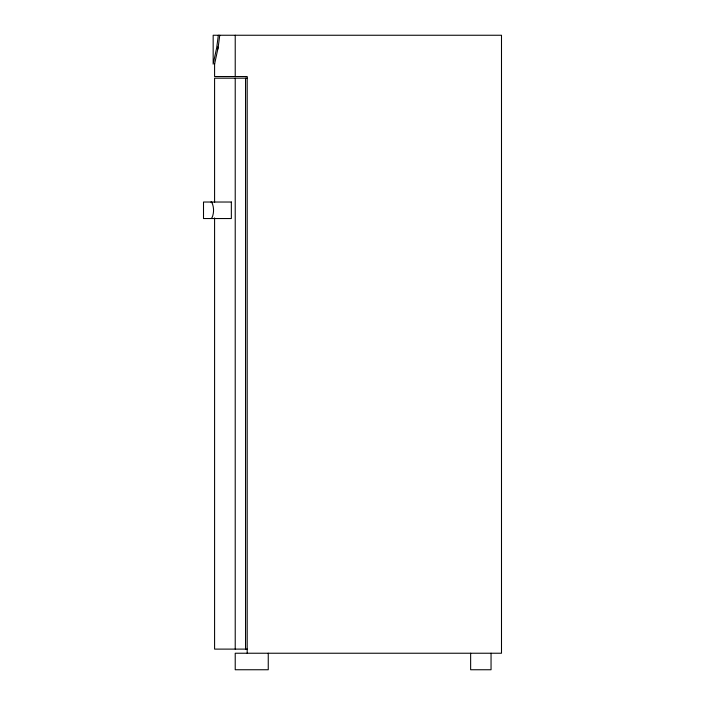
<?xml version="1.0" encoding="UTF-8"?>
<svg xmlns="http://www.w3.org/2000/svg" width="705" height="705" viewBox="0 0 705 705"><rect width="100%" height="100%" fill="white"/><g stroke="black" fill="none" stroke-linecap="round" stroke-linejoin="round"><path stroke-width="1.06" d="M218.338 35.25L216.708 47.64L213.166 64.146L213.166 35.25L501.493 35.25L501.493 653.235L235.223 653.235L235.223 669.75L268.252 669.75L268.252 653.235M219.757 35.25L218.127 47.64L214.584 64.146M210.954 218.541L211.932 217.916C214.1 213.227 214.1 207.34 211.932 202.652L210.954 202.027M247.191 78.184L214.584 78.184L214.584 202.485M247.191 649.111L214.584 649.111L214.584 217.889M211.35 202.027L212.328 202.652M491.05 653.235L491.05 669.75L470.64 669.75L470.64 653.235M247.191 653.235L247.191 76.528L214.584 76.528L214.584 63.494M245.543 78.184L245.543 649.111M235.223 35.25L235.223 76.528M235.223 78.184L235.223 649.111M217.827 46.953L217.827 49.077M231.346 202.027L203.507 202.027L203.507 218.541L231.346 218.541L231.346 202.027"/></g></svg>
